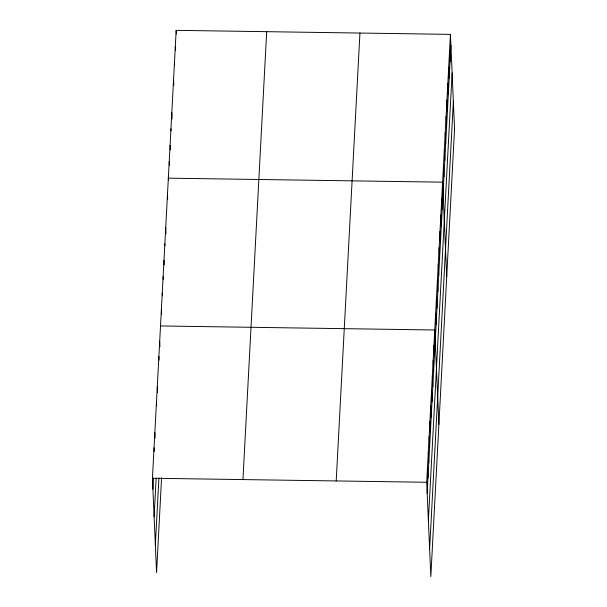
<?xml version="1.0" encoding="UTF-8"?>
<svg xmlns="http://www.w3.org/2000/svg" width="607" height="607" viewBox="0 0 607 607"><rect width="100%" height="100%" fill="white"/><g stroke="black" fill="none" stroke-linecap="round" stroke-linejoin="round"><path stroke-width="0.91" d="M161.591 477.679L156.56 572.629L152.44 478.255L176.174 30.35L450.44 34.371L454.56 128.745L430.826 576.65L426.698 482.269L450.44 34.371M152.911 489.181L153.488 478.437M154.117 516.724L156.158 478.202M155.354 545.094L158.92 477.906M242.944 479.583L266.685 31.678M336.195 480.949L359.936 33.044M427.176 493.203L450.918 45.297M428.383 520.738L452.124 72.84M429.619 549.115L453.361 101.21M160.506 325.967L434.771 329.988L438.891 424.361M152.44 478.255L426.698 482.269M449.575 50.791L450.053 61.724M448.702 67.218L449.18 78.144M447.829 83.637L448.307 94.571M446.957 100.064L447.435 110.99M446.092 116.483L446.57 127.417M445.219 132.91L445.697 143.836M444.347 149.33L444.825 160.263M443.482 165.757L443.952 176.683M446.729 276.557L442.609 182.176L168.344 178.162L168.42 179.983M441.737 198.603L442.215 209.529M440.864 215.022L441.342 225.956M439.999 231.449L440.477 242.375M439.127 247.868L439.605 258.802M438.254 264.295L438.732 275.221M437.381 280.715L437.859 291.648M436.516 297.142L436.994 308.068M435.644 313.561L436.122 324.495M433.967 345.216L434.445 356.142M433.163 360.444L433.633 371.37M432.351 375.672L432.829 386.598M431.547 390.9L432.025 401.834M430.735 406.129L431.213 417.062M429.931 421.357L430.409 432.29M429.126 436.585L429.597 447.518M428.314 451.813L428.792 462.746M427.51 467.041L427.988 477.975M176.174 30.35L176.334 33.992M175.309 46.777L175.469 50.419M174.437 63.196L174.52 65.017M173.564 79.623L173.807 85.086M171.827 112.47L172.107 118.843M170.954 128.889L171.037 130.71M170.081 145.316L170.286 149.868M169.216 161.735L169.376 165.377M167.471 194.581L167.669 199.134M165.734 227.428L166.007 233.801M164.861 243.855L164.945 245.676M163.989 260.274L164.194 264.827M163.124 276.701L163.237 279.432M162.251 293.12L162.373 295.852M161.379 309.547L161.576 314.1M159.702 341.195L159.937 346.658M158.897 356.423L159.057 360.065M157.281 386.879L157.517 392.35M156.469 402.107L156.629 405.757M154.861 432.571L155.096 438.034M154.049 447.799L154.208 451.441"/></g></svg>
